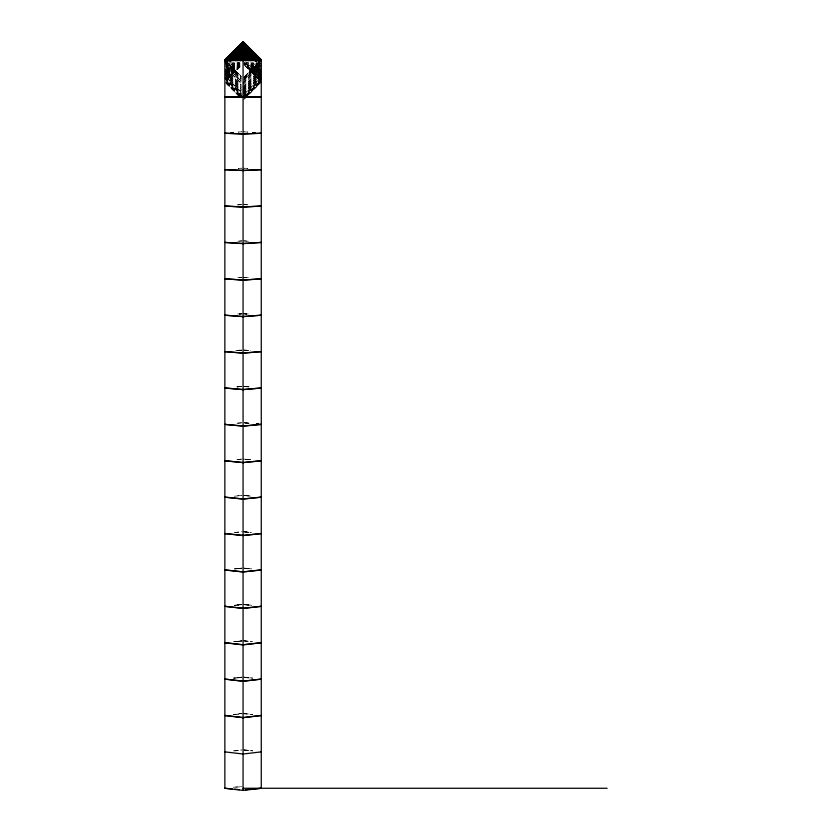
<?xml version="1.0" encoding="UTF-8"?>
<svg xmlns="http://www.w3.org/2000/svg" width="832" height="832" viewBox="0 0 832 832"><rect width="100%" height="100%" fill="white"/><g stroke="black" fill="none" stroke-linecap="round" stroke-linejoin="round"><path stroke-width="0.62" stroke-dasharray="4.16 3.12" d="M226.689 65.146L229.414 62.494M231.234 62.119L226.689 66.664L241.249 81.234L224.869 64.886M226.689 67.246L231.234 62.702M226.689 68.234L232.149 62.774M226.689 69.815L233.969 62.535M226.689 70.938L234.874 62.754M226.689 71.375L235.789 62.286M226.689 72.571L236.694 62.577M226.689 72.904L237.609 61.994M226.689 74.069L238.514 62.254M226.689 74.35L238.514 62.525M226.689 75.421L239.429 62.691M226.689 75.702L240.334 62.057M226.689 76.617L241.249 62.067M226.689 76.918L241.249 62.369M226.689 77.657L241.249 63.097M226.689 77.979L241.249 63.419M226.689 78.53L241.249 63.97M226.689 78.853L241.249 64.293M226.689 79.227L241.249 64.667M226.689 79.508L241.249 64.948M226.689 79.747L241.249 65.187M226.689 80.09L241.249 65.395M226.689 80.236L241.249 65.634M258.544 62.535L243.974 77.262L258.544 62.702M243.974 77.646L259.449 62.171M243.974 77.761L259.449 62.296M243.974 78.291L259.449 62.826M243.974 79.165L260.364 62.785M243.974 80.226L260.364 63.846M243.069 82.347L260.364 65.073M243.069 83.054L261.269 64.886L258.544 62.161M243.069 83.699L261.269 65.51L258.544 62.785M243.069 85.145L261.269 67.038L256.724 62.494M243.069 86.674L261.269 68.484L254.904 62.119M243.069 87.246L261.269 69.066L254.904 62.702L260.364 68.162M243.069 88.234L261.269 70.054L253.989 62.774M243.069 89.159L261.269 70.98L253.084 62.795L260.364 70.065M243.069 89.814L261.269 71.635L252.169 62.535M243.069 90.938L261.269 72.748L251.264 62.754M243.069 91.385L261.269 73.195L250.349 62.286M243.069 92.581L261.269 74.391L249.444 62.566M243.069 92.914L261.269 74.724L248.529 61.984M243.069 94.078L261.269 75.889L247.614 62.244M243.069 94.359L261.269 76.17L247.614 62.525M243.069 95.711L261.269 77.522L245.794 62.057M243.069 96.626L261.269 78.437L244.889 62.057M243.069 96.938L261.269 78.738L244.889 62.358M243.069 97.666L261.269 79.477L243.974 62.182M245.794 95.264L261.269 79.799L243.974 62.514L260.364 78.884M245.794 95.815L261.269 80.35L243.974 63.055M246.709 95.233L261.269 80.673L243.974 63.378M246.709 95.607L261.269 81.047L243.974 63.752M246.709 95.888L261.269 81.328L243.974 64.033M246.709 96.127L261.269 81.567L243.974 64.272M243.974 77.501L259.449 62.057M233.355 750.89L241.852 749.902M233.355 787.27L241.852 786.282M233.355 641.742L241.852 640.775L234.572 641.628M241.852 604.427L234.572 605.238L241.852 604.469M234.572 532.511L241.852 531.742M234.572 532.574L241.852 531.794M241.852 459.087L235.789 459.732L241.852 459.15M241.852 422.791L235.789 423.311L241.852 422.854M234.572 714.553L241.852 713.877M234.572 750.953L241.852 750.266M235.789 787.238L241.852 786.666M241.852 604.687L234.572 605.363L241.852 604.698M236.995 386.901L241.852 386.464L236.995 386.963M235.789 350.532L241.852 350.012M238.212 350.47L241.852 350.168L238.212 350.553M236.995 350.449L241.852 350.043M239.429 314.07L241.852 313.872M236.995 204.911L241.852 204.537M238.212 204.849L241.852 204.568M239.429 314.163L241.852 313.986M238.212 95.701L241.852 95.451M239.429 95.659L241.852 95.493M244.286 95.493L246.709 95.659M247.926 95.701L243.069 95.358L261.269 77.241L246.709 62.691M244.286 131.851L247.926 132.101L243.069 131.716M244.286 168.21L247.926 168.47L243.069 168.074M243.069 277.503L245.492 277.68M244.286 313.986L246.709 314.163M244.286 204.568L247.926 204.849M243.069 204.443L249.132 204.911M244.286 240.937L249.132 241.311L243.069 240.802M243.069 313.778L246.709 314.07M244.286 350.262L249.132 350.646M244.286 277.306L249.132 277.69L243.069 277.17M244.286 313.664L249.132 314.07L243.069 313.539M244.286 350.043L249.132 350.449M243.069 350.064L250.349 350.532M244.286 386.412L250.349 386.932L243.069 386.287M244.286 386.558L249.132 386.963M244.286 422.791L250.349 423.311L243.069 422.656L249.132 423.228L244.286 422.854M243.069 386.35L249.132 386.901M243.069 459.035L250.349 459.69L243.069 458.962M244.286 495.55L250.349 496.09L243.069 495.279M243.069 495.414L250.349 496.08L244.286 495.477M244.286 531.929L250.349 532.48L244.286 531.794M243.069 531.804L250.349 532.47M244.286 568.308L250.349 568.87L243.069 568.183M244.286 604.698L250.349 605.259L243.069 604.573M243.069 640.962L250.349 641.649M244.286 677.477L250.349 678.049L243.069 677.362M243.069 713.752L250.349 714.438M244.286 750.266L250.349 750.838M243.069 531.606L251.566 532.511M244.286 568.121L251.566 568.901L243.069 567.944M244.286 604.469L251.566 605.259L243.069 604.282M244.286 640.806L251.566 641.628M243.069 640.64L252.772 641.742M244.286 677.165L252.772 678.132L243.069 676.998M244.286 713.534L252.772 714.511L243.069 713.367M244.286 749.902L252.772 750.89L243.069 749.746M259.449 62.338L261.269 64.158M256.724 62.41L261.269 66.966M243.974 64.48L261.269 81.91L243.069 100.225L261.269 82.056L243.974 64.73M224.869 60.247L241.249 76.586M227.594 62.535L241.249 76.357M224.869 60.351L241.249 76.856M224.869 61.006L241.249 77.386M224.869 61.88L241.249 78.25M224.869 62.618L241.249 78.967M224.869 62.941L241.249 79.31M224.869 64.158L241.249 80.527M224.869 65.51L241.249 81.879M226.689 68.848L241.249 83.387L224.869 66.966M224.869 68.484L241.249 84.854M224.869 69.066L241.249 85.426M224.869 70.054L241.249 86.414M224.869 70.98L241.249 87.339M224.869 71.635L241.249 87.994M224.869 72.748L241.249 89.118M224.869 73.195L241.249 89.565M224.869 74.391L241.249 90.761M224.869 74.724L241.249 91.094M226.689 77.709L241.249 92.258L224.869 75.889M224.869 76.17L241.249 92.539M224.869 77.241L241.249 93.61M224.869 77.522L241.249 93.891M224.869 78.437L241.249 94.817M224.869 78.738L241.249 95.108L226.689 80.558M226.689 81.297L241.249 95.846M226.689 81.619L240.334 95.264M226.689 82.17L240.334 95.815M226.689 82.493L239.429 95.222M226.689 82.867L239.429 95.607M239.429 95.888L226.689 83.387M233.054 62.795L226.689 69.16L233.054 62.795M260.364 63.523L243.974 79.872L260.364 63.523M241.852 713.513L233.355 714.501L241.852 713.534M241.852 677.144L233.355 678.122L241.852 677.165M241.852 568.079L234.572 568.88L241.852 568.121M241.852 495.404L234.572 496.184L241.852 495.477M241.852 641.077L234.572 641.763L241.852 641.087M241.852 677.477L234.572 678.153L241.852 677.477M241.852 568.298L234.572 568.974L241.852 568.308M241.852 386.391L235.789 386.911L241.852 386.412M241.852 313.643L236.995 314.038L241.852 313.664M241.852 277.264L236.995 277.659L241.852 277.306M241.852 240.895L236.995 241.29L241.852 240.937M241.852 168.168L238.212 168.438L241.852 168.21M241.852 131.81L238.212 132.07L241.852 131.851M250.349 459.701L244.286 459.17L250.349 459.732M238.514 95.67L224.869 82.014L238.514 95.711"/><path stroke-width="1.25" d="M243.069 41.6L224.869 59.8L224.869 788.268L243.069 790.4L261.269 788.268L261.269 59.8L243.069 41.6L243.069 59.332M224.869 59.966L243.069 41.735L261.269 59.966M224.869 60.351L243.069 42.151L261.269 60.351M243.069 42.266L261.269 60.476L224.869 60.476L243.069 42.151L224.869 60.247M224.869 61.006L243.069 42.806L261.269 61.006M225.774 60.965L243.069 43.68L260.364 60.965M226.689 61.121L243.069 44.751L259.449 61.121L243.069 44.751M227.594 61.433L243.069 45.968L258.544 61.433M229.414 60.965L243.069 47.32L256.724 60.965M230.329 61.506L243.069 48.776L255.809 61.506M233.054 60.299L243.069 50.294L253.084 60.299M234.874 60.05L243.069 51.865L251.264 60.05M235.789 60.715L243.069 53.446L250.349 60.715M237.609 60.466L243.069 55.016L248.529 60.466M239.429 60.174L243.069 56.534L246.709 60.174M240.334 60.705L243.069 57.98L245.794 60.715M261.269 751.878L243.069 754.01L224.869 751.878M245.492 789.755L261.269 788.268M230.932 133.006L233.355 132.902M243.069 134.014L261.269 133.255L243.069 133.858L224.869 133.255L243.069 134.014L243.069 790.4M243.069 97.458L261.269 96.866L224.869 96.866L243.069 97.458L243.069 133.858M230.932 133.058L233.355 132.974M224.869 60.476L261.269 60.476M243.069 788.268L607.131 788.268M252.772 132.974L255.206 133.058M252.772 132.902L255.206 133.006M224.869 788.268L232.149 788.954M234.572 789.183L239.429 789.641M243.069 60.902L243.069 97.292M261.269 715.489L243.069 717.621L224.869 715.489L243.069 717.621L261.269 715.489M261.269 679.11L243.069 681.21L224.869 679.11L243.069 681.21L261.269 679.11M261.269 642.72L243.069 644.8L224.869 642.72L243.069 644.8L261.269 642.72M261.269 606.33L243.069 608.369L224.869 606.33L243.069 608.327L261.269 606.33M261.269 569.941L243.069 571.938L224.869 569.941L243.069 571.886L261.269 569.941M261.269 533.551L243.069 535.496L224.869 533.551L243.069 535.496L261.269 533.551M261.269 497.162L243.069 499.044L224.869 497.162L243.069 498.971L261.269 497.162M261.269 460.772L243.069 462.582L224.869 460.772L243.069 462.582L261.269 460.772M261.269 424.382L243.069 426.119L224.869 424.382L243.069 426.026L261.269 424.382M261.269 387.993L243.069 389.636L224.869 387.993L243.069 389.542L261.269 387.993M261.269 351.603L243.069 353.153L224.869 351.603L243.069 353.038L261.269 351.603M261.269 315.214L243.069 316.649L224.869 315.214L243.069 316.534L261.269 315.214M261.269 278.824L243.069 280.145L224.869 278.824L243.069 280.02L261.269 278.824M261.269 242.434L243.069 243.63L224.869 242.434L243.069 243.495L261.269 242.434M261.269 206.045L243.069 207.095L224.869 206.045L243.069 206.96L261.269 206.045M261.269 169.645L243.069 170.56L224.869 169.645L243.069 170.414L261.269 169.645M258.846 424.164L256.412 423.946L258.846 424.154"/></g></svg>
